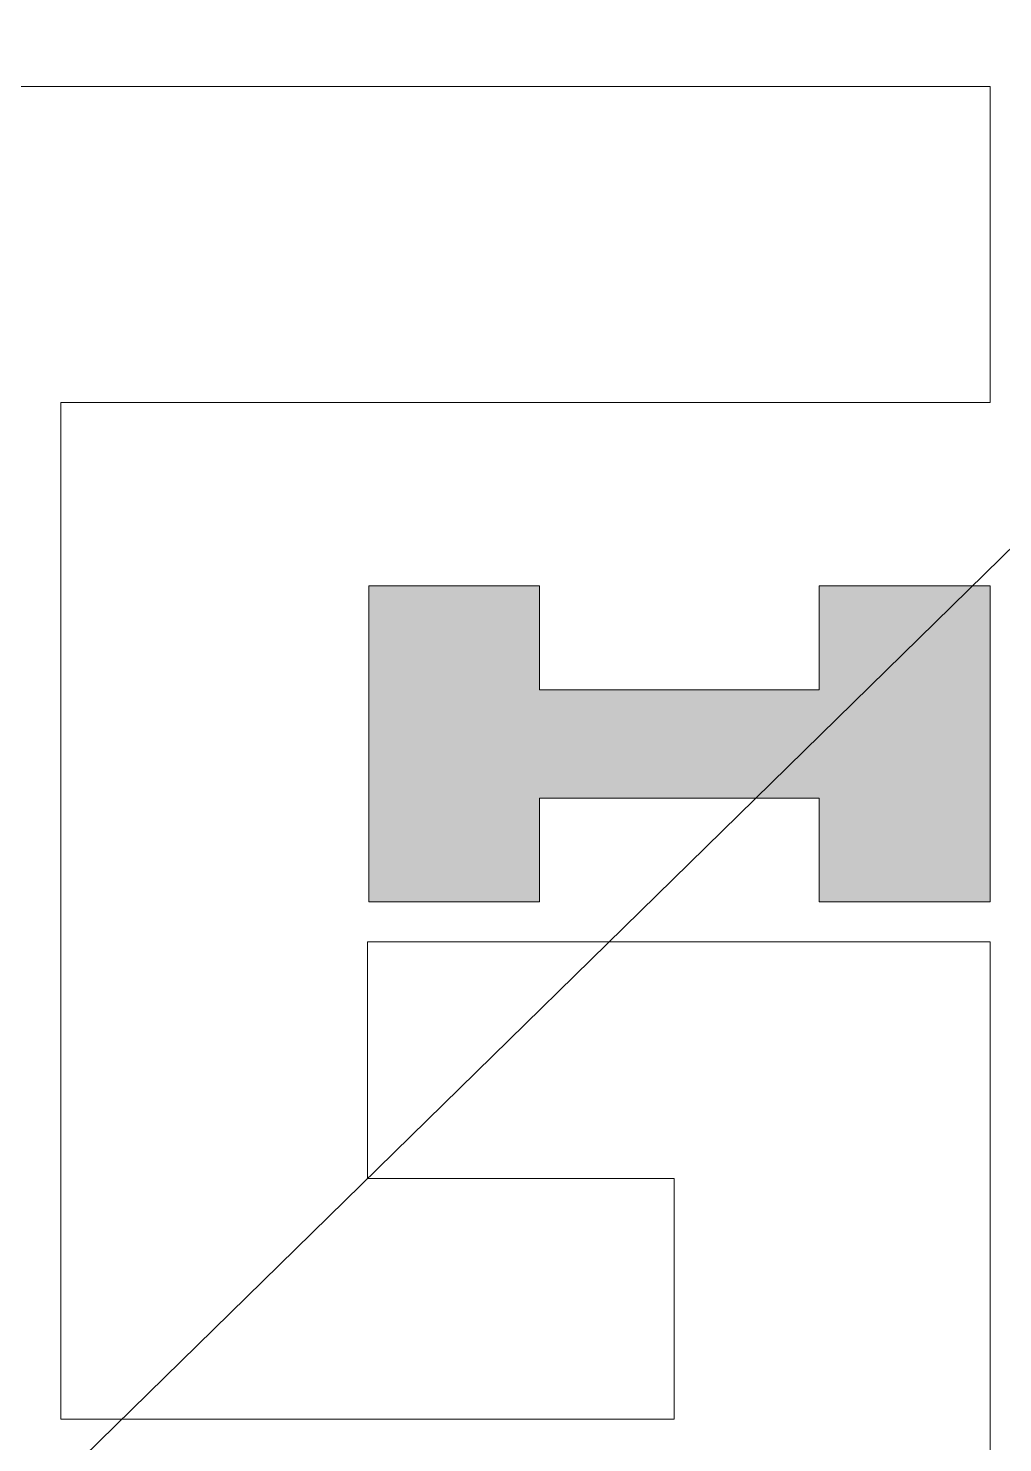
# Model space of a CAD drawing. Header units: inches. Extents: x 4138 to 127072, y -26315 to 43858.
# Drawn here: x 79577 to 80382, y 39322 to 40491 of the extents above; entities that cross this region are included whole.
import ezdxf
from ezdxf.enums import TextEntityAlignment as Align

# ---------------------------------------------------------------- set-up
doc = ezdxf.new("R2010")
doc.units = ezdxf.units.IN
doc.header["$LTSCALE"] = 50
doc.header["$MEASUREMENT"] = 0
for name, color, linetype in [('07-DIM WAL', 5, 'Continuous'), ('FORM(YOURNAME)-11', 1, 'Continuous'), ('로고', 7, 'Continuous')]:
    doc.layers.add(name, color=color, linetype=linetype)
doc.styles.add('YOURNAME', font='HY울릉도M.TTF')

# ---------------------------------------------------------------- blocks, each defined once
blk = doc.blocks.new('block 9')
at = {"true_color": 0xfbb116}
h = blk.add_hatch(color=40, dxfattribs=at)
h.dxf.hatch_style = 2
h.paths.add_polyline_path([(61.518, -132.479), (61.518, -135.091), (54.481, -135.091), (54.481, -132.479), (50.181, -132.479), (50.181, -140.428), (54.481, -140.428), (54.481, -137.817), (61.518, -137.817), (61.518, -140.428), (65.818, -140.428), (65.818, -132.479)])
at = {"lineweight": 0}
for points in [[(42.434, -153.44), (42.434, -127.869), (65.818, -127.869), (65.818, -119.92), (42.434, -119.92), (34.484, -119.92), (34.484, -127.869), (34.484, -153.44), (34.484, -161.389), (42.434, -161.389), (57.869, -161.389), (65.818, -161.389), (65.818, -153.44), (65.818, -147.382), (65.818, -141.428), (57.869, -141.428), (50.151, -141.428), (50.151, -147.382), (57.869, -147.382), (57.869, -153.44), (42.434, -153.44)], [(61.518, -132.479), (61.518, -135.091), (54.481, -135.091), (54.481, -132.479), (50.181, -132.479), (50.181, -140.428), (54.481, -140.428), (54.481, -137.817), (61.518, -137.817), (61.518, -140.428), (65.818, -140.428), (65.818, -132.479), (61.518, -132.479)]]:
    blk.add_lwpolyline(points, dxfattribs=at)
blk = doc.blocks.new('block 6')
blk.add_blockref('block 9', (0, 0))
blk = doc.blocks.new('FORM-PLAN')
at = {"layer": 'Defpoints', "color": 158}
blk.add_line((10555.8, 53115.2), (1345.8, 44093.4), dxfattribs=at)
at = {"layer": '로고', "lineweight": 0}
for p, q in [((4235.8, 51610.5), (7665.9, 51610.5)), ((7665.9, 51610.5), (7665.9, 50740.3)), ((5106.1, 50740.3), (5106.1, 47941.1)), ((7665.9, 50740.3), (5106.1, 50740.3)), ((5950.8, 49256.1), (7665.9, 49256.1)), ((5950.8, 48604.3), (5950.8, 49256.1)), ((7665.9, 49256.1), (7665.9, 47070.9)), ((6795.7, 48604.3), (5950.8, 48604.3)), ((6795.7, 47941.1), (6795.7, 48604.3)), ((5106.1, 47941.1), (6795.7, 47941.1))]:
    blk.add_line(p, q, dxfattribs=at)
at = {"layer": '로고', "lineweight": 0, "xscale": 109.4671147061438, "yscale": 109.4671147061438, "zscale": 109.4671147061438}
blk.add_blockref('block 6', (460.9, 64737.8), dxfattribs=at)
at = {"layer": 'FORM(YOURNAME)-11', "color": 3, "style": 'YOURNAME'}
for tag, height, p in [('1', 450.5, (9905.3, 18187.7)), ('2', 450.5, (9905.3, 17544.1)), ('3', 450.5, (9905.3, 16257)), ('4', 450.5, (9905.3, 14326.3)), ('5', 514.9, (9905.3, 12009.4)), ('6', 514.9, (9905.3, 9756.9)), ('7', 514.9, (9905.3, 7504.4)), ('8', 514.9, (9905.3, 5251.9)), ('9', 514.9, (9905.3, 2999.4)), ('10', 514.9, (5655, 811.3)), ('11', 514.9, (9905.3, 746.9)), ('12', 514.9, (5655, -1441.2)), ('13', 514.9, (9905.3, -1441.2))]:
    blk.add_attdef(tag, text='', height=height, dxfattribs=at).set_placement(p, align=Align.MIDDLE_RIGHT)

msp = doc.modelspace()

# ---------------------------------------------------------------- block references
at = {"layer": '07-DIM WAL', "xscale": 0.3, "yscale": 0.3, "zscale": 0.3}
msp.add_blockref('FORM-PLAN', (78071.7, 24959.4), dxfattribs=at)

doc.saveas('drawing.dxf')
